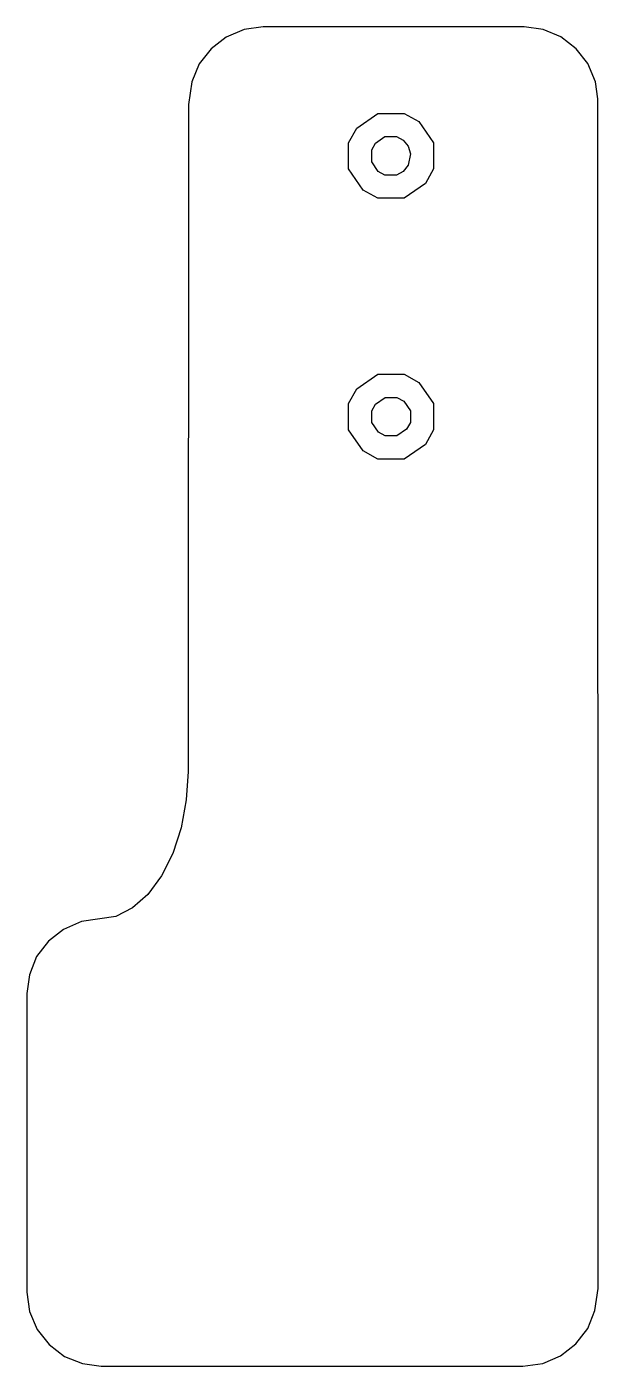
# Model space of a CAD drawing. Extents: x 0 to 77, y 0 to 180.
import ezdxf

# ---------------------------------------------------------------- set-up
doc = ezdxf.new("R2010")
doc.units = 0
doc.layers.add('Calque_1', color=7, linetype='CONTINUOUS')

msp = doc.modelspace()

# ---------------------------------------------------------------- linework, layer by layer
at = {"layer": 'Calque_1', "color": 5}
for points in [[(0.132231, 10.067491), (0.482233, 7.471307), (1.532235, 5.074831), (3.132238, 3.027838), (5.182245, 1.430187), (7.632251, 0.481582), (10.132257, 0.132097), (66.7324, 0.132097), (69.382407, 0.481582), (71.782411, 1.53004), (73.832416, 3.127693), (75.432422, 5.174684), (76.382424, 7.621087), (76.832426, 10.566758), (76.782425, 170.182144), (76.482423, 172.478767), (75.432422, 174.925171), (73.882417, 176.922236), (71.832413, 178.519887), (69.432405, 179.51842), (66.8824, 179.867908), (31.882311, 179.867908), (29.332306, 179.51842), (26.882298, 178.469962), (24.882294, 176.922236), (23.282291, 174.875246), (22.282288, 172.478767), (21.832286, 169.433243), (21.782285, 79.914826), (21.532285, 76.120402), (20.832283, 72.375905), (19.73228, 68.930969), (18.232277, 65.935373), (16.382271, 63.439042), (14.332266, 61.641683), (12.082262, 60.493373), (7.48225, 59.7944), (5.082243, 58.74594), (3.032238, 57.148289), (1.432235, 55.101298), (0.482233, 52.654892), (0.132231, 50.158564)], [(43.315554, 160.796476), (43.315554, 164.304851), (44.413538, 166.278293), (47.268288, 168.251766), (50.781826, 168.251766), (52.758203, 167.155412), (54.734571, 164.304851), (54.734571, 160.796476), (53.636577, 158.823014), (50.781826, 156.84954), (47.268288, 156.84954), (45.291923, 157.945915)], [(46.430761, 161.753578), (46.430761, 163.347723), (46.919905, 164.244432), (48.191679, 165.141139), (49.756942, 165.141139), (50.637403, 164.642968), (51.322205, 163.845897), (51.615689, 162.799735), (51.322205, 161.305223), (50.637403, 160.458333), (49.756942, 159.960162), (48.191679, 159.960162), (47.31122, 160.458333)], [(43.315554, 125.797925), (43.315554, 129.306293), (44.413541, 131.279739), (47.268291, 133.253209), (50.781826, 133.253209), (52.758197, 132.156863), (54.734566, 129.306293), (54.734566, 125.797925), (53.636577, 123.824455), (50.781826, 121.850984), (47.268291, 121.850984), (45.291923, 122.947357)], [(46.431994, 126.755402), (46.431994, 128.34879), (46.930661, 129.245071), (48.227196, 130.141351), (49.822932, 130.141351), (50.720533, 129.643417), (51.618131, 128.34879), (51.618131, 126.755402), (51.119465, 125.859121), (49.822932, 124.96284), (48.227196, 124.96284), (47.329593, 125.460774)]]:
    msp.add_lwpolyline(points, close=True, dxfattribs=at)

doc.saveas('drawing.dxf')
